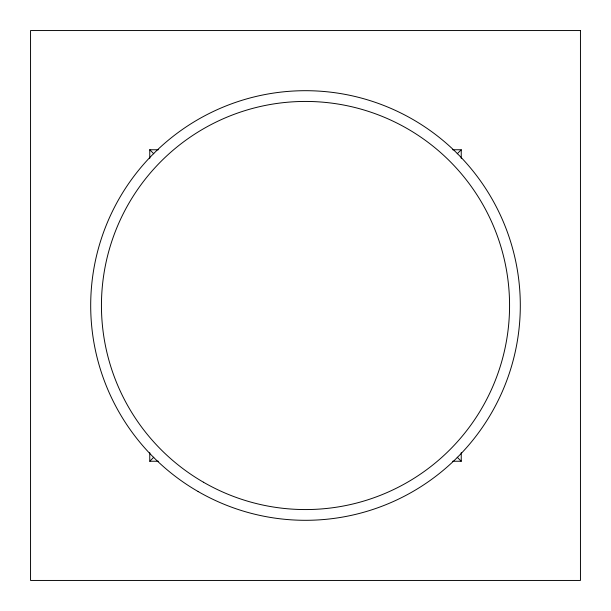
<?xml version="1.0" encoding="UTF-8"?>
<svg xmlns="http://www.w3.org/2000/svg" width="611" height="611" viewBox="0 0 611 611"><rect width="100%" height="100%" fill="white"/><g stroke="black" fill="none" stroke-linecap="round" stroke-linejoin="round"><path stroke-width="0.92" d="M149.764 452.659L149.764 461.236L153.773 457.227M457.227 153.773L461.236 149.764L452.659 149.764M149.764 158.341L149.764 149.764L158.341 149.764M149.764 461.236L158.341 461.236M452.659 461.236L461.236 461.236L461.236 452.659M149.764 149.764L153.773 153.773M457.227 457.227L461.236 461.236M461.236 149.764L461.236 158.341M580.45 30.55L30.55 30.55L30.55 580.45L580.45 580.45L580.45 30.55M198.101 491.527A214.805 214.805 0 0 0 520.305 305.5A214.805 214.805 0 0 0 198.094 119.473A214.805 214.805 0 0 0 198.101 491.527M203.471 482.224A204.066 204.066 0 0 0 509.566 305.5A204.066 204.066 0 0 0 203.471 128.776A204.066 204.066 0 0 0 203.471 482.224"/></g></svg>
